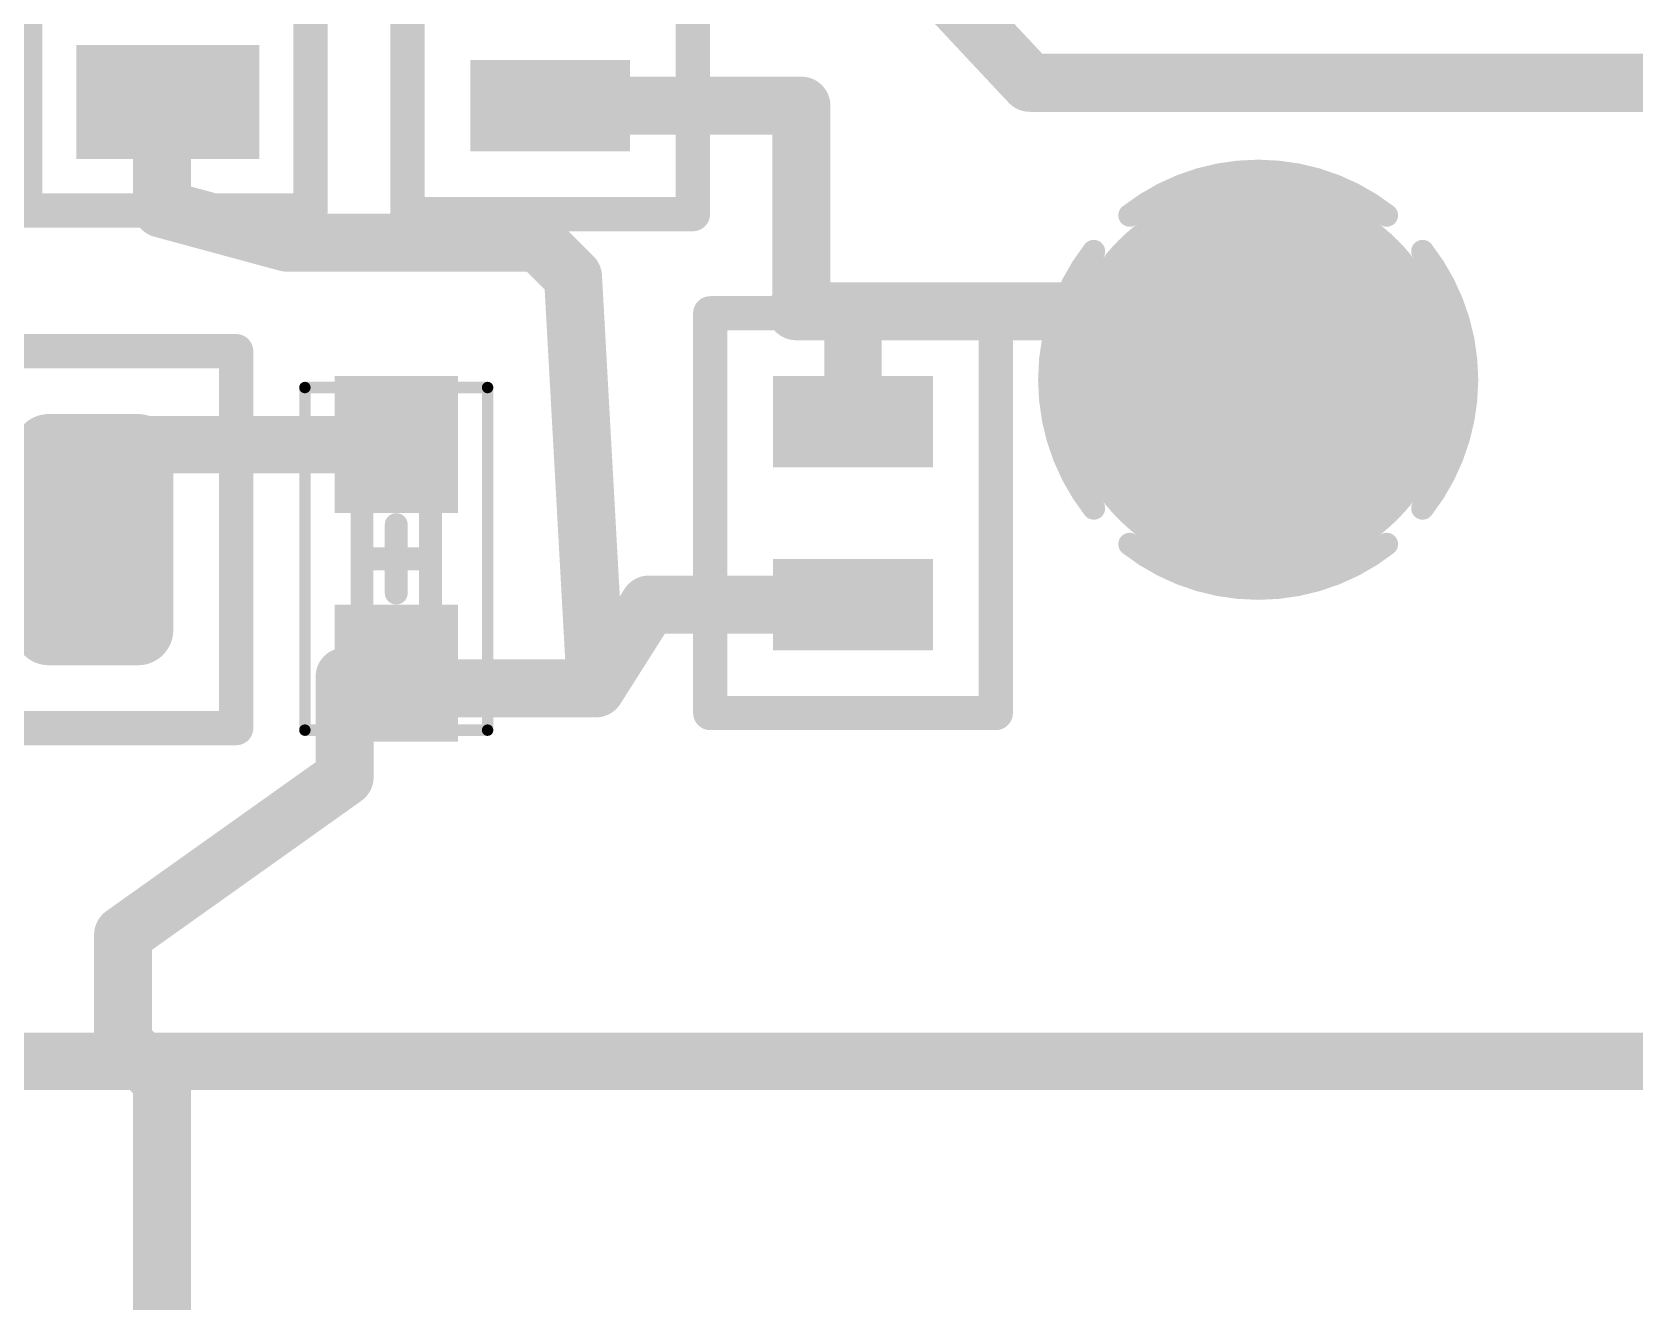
# Model space of a CAD drawing. Extents: x 87 to 200, y 48 to 111.
# Drawn here: x 107.01 to 114.02, y 73.85 to 79.41 of the extents above; entities that cross this region are included whole.
import ezdxf

# ---------------------------------------------------------------- set-up
doc = ezdxf.new("R2010")
doc.units = 0
doc.layers.get('0').update_dxf_attribs({"linetype": 'CONTINUOUS'})
for name, color, linetype in [('BOTTOMLAYER', 5, 'CONTINUOUS'), ('BOTTOMSOLDER', 6, 'CONTINUOUS'), ('INTERNALPLANE1', 76, 'CONTINUOUS'), ('INTERNALPLANE2', 16, 'CONTINUOUS'), ('MECHANICAL13', 56, 'CONTINUOUS'), ('MECHANICAL15', 56, 'CONTINUOUS'), ('TOPLAYER', 1, 'CONTINUOUS'), ('TOPOVERLAY', 2, 'CONTINUOUS'), ('TOPPASTE', 8, 'CONTINUOUS'), ('TOPSOLDER', 216, 'CONTINUOUS'), ('VIAHOLELAYER', 16, 'CONTINUOUS')]:
    doc.layers.add(name, color=color, linetype=linetype)

# ---------------------------------------------------------------- blocks, each defined once
blk = doc.blocks.new('RES_0402_10')
at = {"layer": 'TOPLAYER'}
for points in [[(-0.5499989, 0.2999994), (-0.2499995, 0.2999994), (-0.2499995, -0.2999994), (-0.5499989, -0.2999994)], [(0.2499995, 0.2999994), (0.5499989, 0.2999994), (0.5499989, -0.2999994), (0.2499995, -0.2999994)]]:
    blk.add_hatch(color=1, dxfattribs=at).paths.add_polyline_path(points)
at = {"layer": 'TOPPASTE'}
for points in [[(-0.5499989, 0.2999994), (-0.2499995, 0.2999994), (-0.2499995, -0.2999994), (-0.5499989, -0.2999994)], [(0.2499995, 0.2999994), (0.5499989, 0.2999994), (0.5499989, -0.2999994), (0.2499995, -0.2999994)]]:
    blk.add_hatch(color=8, dxfattribs=at).paths.add_polyline_path(points)
at = {"layer": 'TOPSOLDER'}
for points in [[(0.1499997, 0.3999992), (0.6499986999999999, 0.3999992), (0.6499986999999999, -0.3999992), (0.1499997, -0.3999992)], [(-0.5999987999999999, 0.3499993), (-0.1999996, 0.3499993), (-0.1999996, -0.3499993), (-0.5999987999999999, -0.3499993)]]:
    blk.add_hatch(color=216, dxfattribs=at).paths.add_polyline_path(points)
at = {"layer": 'TOPOVERLAY', "const_width": 0.1499997}
for points in [[(-0.87499952, -0.62500002), (-0.87499952, 0.62500002)], [(0.87499952, 0.62500002), (-0.87499952, 0.62500002)], [(0.87499952, -0.62500002), (0.87499952, 0.62500002)], [(0.87499952, -0.62500002), (-0.87499952, -0.62500002)]]:
    blk.add_lwpolyline(points, dxfattribs=at)
at = {"layer": 'TOPOVERLAY', "const_width": 0.07499858}
for points in [[(-0.9125000799999999, 0.62500002, 1), (-0.8374989599999999, 0.62500002, 1)], [(-0.9125000799999999, 0.62500002, 1), (-0.8374989599999999, 0.62500002, 1)], [(0.8374989599999999, 0.62500002, 1), (0.9125000799999999, 0.62500002, 1)], [(0.8374989599999999, 0.62500002, 1), (0.9125000799999999, 0.62500002, 1)], [(-0.9125000799999999, -0.62500002, 1), (-0.8374989599999999, -0.62500002, 1)], [(-0.9125000799999999, -0.62500002, 1), (-0.8374989599999999, -0.62500002, 1)], [(0.8374989599999999, -0.62500002, 1), (0.9125000799999999, -0.62500002, 1)], [(0.8374989599999999, -0.62500002, 1), (0.9125000799999999, -0.62500002, 1)]]:
    blk.add_lwpolyline(points, format="xyb", close=True, dxfattribs=at)
blk = doc.blocks.new('RES_0402_21')
at = {"layer": 'TOPLAYER'}
for points in [[(-0.5499989, 0.2999994), (-0.2499995, 0.2999994), (-0.2499995, -0.2999994), (-0.5499989, -0.2999994)], [(0.2499995, 0.2999994), (0.5499989, 0.2999994), (0.5499989, -0.2999994), (0.2499995, -0.2999994)]]:
    blk.add_hatch(color=1, dxfattribs=at).paths.add_polyline_path(points)
at = {"layer": 'TOPPASTE'}
for points in [[(-0.5499989, 0.2999994), (-0.2499995, 0.2999994), (-0.2499995, -0.2999994), (-0.5499989, -0.2999994)], [(0.2499995, 0.2999994), (0.5499989, 0.2999994), (0.5499989, -0.2999994), (0.2499995, -0.2999994)]]:
    blk.add_hatch(color=8, dxfattribs=at).paths.add_polyline_path(points)
at = {"layer": 'TOPSOLDER'}
for points in [[(-0.5999987999999999, 0.3499993), (-0.1999996, 0.3499993), (-0.1999996, -0.3499993), (-0.5999987999999999, -0.3499993)], [(0.1999996, 0.3499993), (0.5999987999999999, 0.3499993), (0.5999987999999999, -0.3499993), (0.1999996, -0.3499993)]]:
    blk.add_hatch(color=216, dxfattribs=at).paths.add_polyline_path(points)
at = {"layer": 'TOPOVERLAY', "const_width": 0.1499997}
for points in [[(-0.87499952, -0.62500002), (-0.87499952, 0.62500002)], [(0.87499952, 0.62500002), (-0.87499952, 0.62500002)], [(0.87499952, -0.62500002), (0.87499952, 0.62500002)], [(0.87499952, -0.62500002), (-0.87499952, -0.62500002)]]:
    blk.add_lwpolyline(points, dxfattribs=at)
at = {"layer": 'TOPOVERLAY', "const_width": 0.07499858}
for points in [[(-0.9125000799999999, 0.62500002, 1), (-0.8374989599999999, 0.62500002, 1)], [(-0.9125000799999999, 0.62500002, 1), (-0.8374989599999999, 0.62500002, 1)], [(0.8374989599999999, 0.62500002, 1), (0.9125000799999999, 0.62500002, 1)], [(0.8374989599999999, 0.62500002, 1), (0.9125000799999999, 0.62500002, 1)], [(-0.9125000799999999, -0.62500002, 1), (-0.8374989599999999, -0.62500002, 1)], [(-0.9125000799999999, -0.62500002, 1), (-0.8374989599999999, -0.62500002, 1)], [(0.8374989599999999, -0.62500002, 1), (0.9125000799999999, -0.62500002, 1)], [(0.8374989599999999, -0.62500002, 1), (0.9125000799999999, -0.62500002, 1)]]:
    blk.add_lwpolyline(points, format="xyb", close=True, dxfattribs=at)
blk = doc.blocks.new('FB_0603_22')
at = {"layer": 'TOPLAYER'}
h = blk.add_hatch(color=1, dxfattribs=at)
edge = h.paths.add_edge_path()
edge.add_arc((-0.99499928, 0.3950017499999999), 0.10499852, 90, 180)
edge.add_line((-1.0999978, 0.3950017499999999), (-1.0999978, -0.39500175))
edge.add_arc((-0.9949992799999997, -0.39500175), 0.10499852, 180, 270)
edge.add_line((-0.9949992799999997, -0.50000027), (-0.6049975199999998, -0.5000002699999999))
edge.add_arc((-0.6049975199999998, -0.3950017499999999), 0.10499852, 270, 360)
edge.add_line((-0.4999989999999999, -0.3950017499999999), (-0.4999990000000001, 0.39500175))
edge.add_arc((-0.6049975200000001, 0.39500175), 0.10499852, 0, 89.99999999999994)
edge.add_line((-0.6049975200000001, 0.50000027), (-0.99499928, 0.5000002699999999))
h = blk.add_hatch(color=1, dxfattribs=at)
edge = h.paths.add_edge_path()
edge.add_arc((0.6050000599999998, 0.3950017499999999), 0.10499852, 90, 180)
edge.add_line((0.5000015399999999, 0.3950017499999999), (0.5000015400000002, -0.39500175))
edge.add_arc((0.6050000600000002, -0.39500175), 0.10499852, 180, 269.9999999999999)
edge.add_line((0.6050000600000002, -0.50000027), (0.9950018200000001, -0.5000002699999999))
edge.add_arc((0.9950018200000001, -0.3950017499999999), 0.10499852, 270, 360)
edge.add_line((1.10000034, -0.3950017499999999), (1.10000034, 0.39500175))
edge.add_arc((0.9950018199999998, 0.39500175), 0.10499852, 0, 90.00000000000013)
edge.add_line((0.9950018199999998, 0.50000027), (0.6050000599999998, 0.5000002699999999))
at = {"layer": 'TOPPASTE'}
h = blk.add_hatch(color=8, dxfattribs=at)
edge = h.paths.add_edge_path()
edge.add_arc((-0.99499928, 0.3950017499999999), 0.10499852, 90, 180)
edge.add_line((-1.0999978, 0.3950017499999999), (-1.0999978, -0.39500175))
edge.add_arc((-0.9949992799999997, -0.39500175), 0.10499852, 180, 270)
edge.add_line((-0.9949992799999997, -0.50000027), (-0.6049975199999998, -0.5000002699999999))
edge.add_arc((-0.6049975199999998, -0.3950017499999999), 0.10499852, 270, 360)
edge.add_line((-0.4999989999999999, -0.3950017499999999), (-0.4999990000000001, 0.39500175))
edge.add_arc((-0.6049975200000001, 0.39500175), 0.10499852, 0, 89.99999999999994)
edge.add_line((-0.6049975200000001, 0.50000027), (-0.99499928, 0.5000002699999999))
h = blk.add_hatch(color=8, dxfattribs=at)
edge = h.paths.add_edge_path()
edge.add_arc((0.6050000599999998, 0.3950017499999999), 0.10499852, 90, 180)
edge.add_line((0.5000015399999999, 0.3950017499999999), (0.5000015400000002, -0.39500175))
edge.add_arc((0.6050000600000002, -0.39500175), 0.10499852, 180, 269.9999999999999)
edge.add_line((0.6050000600000002, -0.50000027), (0.9950018200000001, -0.5000002699999999))
edge.add_arc((0.9950018200000001, -0.3950017499999999), 0.10499852, 270, 360)
edge.add_line((1.10000034, -0.3950017499999999), (1.10000034, 0.39500175))
edge.add_arc((0.9950018199999998, 0.39500175), 0.10499852, 0, 90.00000000000013)
edge.add_line((0.9950018199999998, 0.50000027), (0.6050000599999998, 0.5000002699999999))
at = {"layer": 'TOPSOLDER'}
h = blk.add_hatch(color=216, dxfattribs=at)
edge = h.paths.add_edge_path()
edge.add_arc((-0.99499928, 0.3950017499999999), 0.15499842, 90, 180)
edge.add_line((-1.1499977, 0.3950017499999999), (-1.1499977, -0.39500175))
edge.add_arc((-0.9949992799999997, -0.39500175), 0.15499842, 180, 270)
edge.add_line((-0.9949992799999997, -0.55000017), (-0.6049975199999998, -0.5500001699999999))
edge.add_arc((-0.6049975199999998, -0.3950017499999999), 0.15499842, 270, 360)
edge.add_line((-0.4499990999999999, -0.3950017499999999), (-0.4499991000000001, 0.39500175))
edge.add_arc((-0.6049975200000001, 0.39500175), 0.15499842, 0, 90)
edge.add_line((-0.6049975200000001, 0.55000017), (-0.99499928, 0.5500001699999999))
h = blk.add_hatch(color=216, dxfattribs=at)
edge = h.paths.add_edge_path()
edge.add_arc((0.6050000599999998, 0.3950017499999999), 0.15499842, 90, 180)
edge.add_line((0.4500016399999999, 0.3950017499999999), (0.4500016400000002, -0.39500175))
edge.add_arc((0.6050000600000002, -0.39500175), 0.15499842, 180, 270)
edge.add_line((0.6050000600000002, -0.55000017), (0.9950018200000001, -0.5500001699999999))
edge.add_arc((0.9950018200000001, -0.3950017499999999), 0.15499842, 270, 360)
edge.add_line((1.15000024, -0.3950017499999999), (1.15000024, 0.39500175))
edge.add_arc((0.9950018199999998, 0.39500175), 0.15499842, 0, 90.00000000000006)
edge.add_line((0.9950018199999998, 0.55000017), (0.6050000599999998, 0.5500001699999999))
at = {"layer": 'TOPOVERLAY', "const_width": 0.1499997}
for points in [[(-1.42500096, -0.8249996199999998), (-1.42500096, 0.8249996199999998)], [(-1.42500096, 0.8249996199999998), (1.42500096, 0.8249996199999998)], [(1.42500096, -0.8249996199999998), (1.42500096, 0.8249996199999998)], [(-1.42500096, -0.8249996199999998), (1.42500096, -0.8249996199999998)]]:
    blk.add_lwpolyline(points, dxfattribs=at)
at = {"layer": 'TOPOVERLAY', "const_width": 0.07499858}
for points in [[(-1.46250152, 0.8249996199999998, 1), (-1.3875004, 0.8249996199999998, 1)], [(-1.46250152, 0.8249996199999998, 1), (-1.3875004, 0.8249996199999998, 1)], [(1.3875004, 0.8249996199999998, 1), (1.46250152, 0.8249996199999998, 1)], [(1.3875004, 0.8249996199999998, 1), (1.46250152, 0.8249996199999998, 1)], [(-1.46250152, -0.8249996199999998, 1), (-1.3875004, -0.8249996199999998, 1)], [(-1.46250152, -0.8249996199999998, 1), (-1.3875004, -0.8249996199999998, 1)], [(1.3875004, -0.8249996199999998, 1), (1.46250152, -0.8249996199999998, 1)], [(1.3875004, -0.8249996199999998, 1), (1.46250152, -0.8249996199999998, 1)]]:
    blk.add_lwpolyline(points, format="xyb", close=True, dxfattribs=at)
blk = doc.blocks.new('RES_0402_25')
at = {"layer": 'TOPLAYER'}
for points in [[(-0.5499989, 0.2999994), (-0.2499995, 0.2999994), (-0.2499995, -0.2999994), (-0.5499989, -0.2999994)], [(0.2499995, 0.2999994), (0.5499989, 0.2999994), (0.5499989, -0.2999994), (0.2499995, -0.2999994)]]:
    blk.add_hatch(color=1, dxfattribs=at).paths.add_polyline_path(points)
at = {"layer": 'TOPPASTE'}
for points in [[(-0.5499989, 0.2999994), (-0.2499995, 0.2999994), (-0.2499995, -0.2999994), (-0.5499989, -0.2999994)], [(0.2499995, 0.2999994), (0.5499989, 0.2999994), (0.5499989, -0.2999994), (0.2499995, -0.2999994)]]:
    blk.add_hatch(color=8, dxfattribs=at).paths.add_polyline_path(points)
at = {"layer": 'TOPSOLDER'}
for points in [[(-0.5999987999999999, 0.3499993), (-0.1999996, 0.3499993), (-0.1999996, -0.3499993), (-0.5999987999999999, -0.3499993)], [(0.1999996, 0.3499993), (0.5999987999999999, 0.3499993), (0.5999987999999999, -0.3499993), (0.1999996, -0.3499993)]]:
    blk.add_hatch(color=216, dxfattribs=at).paths.add_polyline_path(points)
at = {"layer": 'TOPOVERLAY', "const_width": 0.1499997}
for points in [[(-0.87499952, -0.62500002), (-0.87499952, 0.62500002)], [(0.87499952, 0.62500002), (-0.87499952, 0.62500002)], [(0.87499952, -0.62500002), (0.87499952, 0.62500002)], [(0.87499952, -0.62500002), (-0.87499952, -0.62500002)]]:
    blk.add_lwpolyline(points, dxfattribs=at)
at = {"layer": 'TOPOVERLAY', "const_width": 0.07499858}
for points in [[(-0.9125000799999999, 0.62500002, 1), (-0.8374989599999999, 0.62500002, 1)], [(-0.9125000799999999, 0.62500002, 1), (-0.8374989599999999, 0.62500002, 1)], [(0.8374989599999999, 0.62500002, 1), (0.9125000799999999, 0.62500002, 1)], [(0.8374989599999999, 0.62500002, 1), (0.9125000799999999, 0.62500002, 1)], [(-0.9125000799999999, -0.62500002, 1), (-0.8374989599999999, -0.62500002, 1)], [(-0.9125000799999999, -0.62500002, 1), (-0.8374989599999999, -0.62500002, 1)], [(0.8374989599999999, -0.62500002, 1), (0.9125000799999999, -0.62500002, 1)], [(0.8374989599999999, -0.62500002, 1), (0.9125000799999999, -0.62500002, 1)]]:
    blk.add_lwpolyline(points, format="xyb", close=True, dxfattribs=at)
blk = doc.blocks.new('0201_C0G_7___25__28')
at = {"layer": 'TOPLAYER'}
for points in [[(-0.7499985, -0.21999956), (-0.7499985, 0.2199995599999999), (-0.2499995, 0.21999956), (-0.2499995, -0.2199995599999999)], [(0.2499995, -0.21999956), (0.2499995, 0.2199995599999999), (0.7499985, 0.21999956), (0.7499985, -0.2199995599999999)]]:
    blk.add_hatch(color=1, dxfattribs=at).paths.add_polyline_path(points)
at = {"layer": 'TOPPASTE'}
for points in [[(-0.7499985, -0.21999956), (-0.7499985, 0.2199995599999999), (-0.2499995, 0.21999956), (-0.2499995, -0.2199995599999999)], [(0.2499995, -0.21999956), (0.2499995, 0.2199995599999999), (0.7499985, 0.21999956), (0.7499985, -0.2199995599999999)]]:
    blk.add_hatch(color=8, dxfattribs=at).paths.add_polyline_path(points)
at = {"layer": 'TOPSOLDER'}
for points in [[(-0.7999984, -0.26999946), (-0.7999984, 0.2699994599999999), (-0.1999996, 0.26999946), (-0.1999996, -0.2699994599999999)], [(0.1999996, -0.26999946), (0.1999996, 0.2699994599999999), (0.7999984, 0.26999946), (0.7999984, -0.2699994599999999)]]:
    blk.add_hatch(color=216, dxfattribs=at).paths.add_polyline_path(points)
at = {"layer": 'MECHANICAL13', "const_width": 0.0999998}
for points in [[(-0.2999994, -0.1499997), (-0.2999994, 0.1499997)], [(0.2999994, 0.1499997), (-0.2999994, 0.1499997)], [(0.2999994, -0.1499997), (0.2999994, 0.1499997)], [(0.2999994, -0.1499997), (-0.2999994, -0.1499997)]]:
    blk.add_lwpolyline(points, dxfattribs=at)
at = {"layer": 'MECHANICAL13', "const_width": 0.0499999}
for points in [[(-0.32499808, 0.1499997, 1), (-0.27500072, 0.1499997, 1)], [(-0.32499808, 0.1499997, 1), (-0.27500072, 0.1499997, 1)], [(0.27500072, 0.1499997, 1), (0.32499808, 0.1499997, 1)], [(0.27500072, 0.1499997, 1), (0.32499808, 0.1499997, 1)], [(-0.32499808, -0.1499997, 1), (-0.27500072, -0.1499997, 1)], [(-0.32499808, -0.1499997, 1), (-0.27500072, -0.1499997, 1)], [(0.27500072, -0.1499997, 1), (0.32499808, -0.1499997, 1)], [(0.27500072, -0.1499997, 1), (0.32499808, -0.1499997, 1)]]:
    blk.add_lwpolyline(points, format="xyb", close=True, dxfattribs=at)
at = {"layer": 'MECHANICAL15'}
for points, const_width in [([(-0.7499985, -0.3999992), (-0.7499985, 0.3999992)], 0.0499999), ([(0.75000104, 0.3999992), (-0.7499985, 0.3999992)], 0.0499999), ([(0.75000104, -0.3999992), (0.75000104, 0.3999992)], 0.0499999), ([(0, -0.1499997), (0, 0.1499997)], 0.0999998), ([(0.1499997, 0), (-0.1499997, 0)], 0.0999998), ([(0.75000104, -0.3999992), (-0.7499985, -0.3999992)], 0.0499999)]:
    blk.add_lwpolyline(points, dxfattribs=dict(at, const_width=const_width))
for points, const_width in [([(-0.76249784, 0.3999992, 1), (-0.7374991599999999, 0.3999992, 1)], 0.02499868), ([(-0.76249784, 0.3999992, 1), (-0.7374991599999999, 0.3999992, 1)], 0.02499868), ([(0.7375016999999999, 0.3999992, 1), (0.76250038, 0.3999992, 1)], 0.02499868), ([(0.7375016999999999, 0.3999992, 1), (0.76250038, 0.3999992, 1)], 0.02499868), ([(-0.02499868, 0.1499997, 1), (0.02499868, 0.1499997, 1)], 0.0499999), ([(-0.17499838, 0, 1), (-0.12500102, 0, 1)], 0.0499999), ([(0.12500102, 0, 1), (0.17499838, 0, 1)], 0.0499999), ([(-0.02499868, -0.1499997, 1), (0.02499868, -0.1499997, 1)], 0.0499999), ([(-0.76249784, -0.3999992, 1), (-0.7374991599999999, -0.3999992, 1)], 0.02499868), ([(-0.76249784, -0.3999992, 1), (-0.7374991599999999, -0.3999992, 1)], 0.02499868), ([(0.7375016999999999, -0.3999992, 1), (0.76250038, -0.3999992, 1)], 0.02499868), ([(0.7375016999999999, -0.3999992, 1), (0.76250038, -0.3999992, 1)], 0.02499868)]:
    blk.add_lwpolyline(points, format="xyb", close=True, dxfattribs=dict(at, const_width=const_width))

msp = doc.modelspace()

# ---------------------------------------------------------------- hatches: boundary and pattern name
at = {"layer": 'BOTTOMLAYER'}
h = msp.add_hatch(color=5, dxfattribs=at)
edge = h.paths.add_edge_path()
edge.add_arc((112.37400182, 77.88399714), 0.635, 0, 360)
at = {"layer": 'BOTTOMSOLDER'}
h = msp.add_hatch(color=6, dxfattribs=at)
edge = h.paths.add_edge_path()
edge.add_arc((112.37400182, 77.88399714), 0.4055999, 0, 360)
at = {"layer": 'INTERNALPLANE2'}
h = msp.add_hatch(color=16, dxfattribs=at)
edge = h.paths.add_edge_path()
edge.add_arc((112.37400182, 77.88399714), 0.8636, 0, 360)
at = {"layer": 'TOPLAYER'}
h = msp.add_hatch(color=1, dxfattribs=at)
edge = h.paths.add_edge_path()
edge.add_arc((112.37400182, 77.88399714), 0.635, 0, 360)
at = {"layer": 'TOPSOLDER'}
h = msp.add_hatch(color=216, dxfattribs=at)
edge = h.paths.add_edge_path()
edge.add_arc((112.37400182, 77.88399714), 0.4055999, 0, 360)
at = {"layer": 'VIAHOLELAYER'}
h = msp.add_hatch(color=16, dxfattribs=at)
edge = h.paths.add_edge_path()
edge.add_arc((112.37400182, 77.88399714), 0.3556, 0, 360)

# ---------------------------------------------------------------- linework, layer by layer
at = {"layer": 'BOTTOMLAYER', "const_width": 0.2499995}
msp.add_lwpolyline([(106.24644994, 74.90000006), (117.90000042, 74.90000006)], dxfattribs=at)
at = {"layer": 'INTERNALPLANE1', "const_width": 0.0999998}
for points in [[(111.81153406, 78.60392458, -0.3443276132896653), (112.93646958, 78.60392458)], [(111.65407438, 77.32152938, -0.3443276132896653), (111.65407438, 78.4464649)], [(113.09392926, 78.4464649, -0.344327613289665), (113.09392926, 77.32152938)], [(112.93646958, 77.16406969999998, -0.3443276132896653), (111.81153406, 77.16406969999998)]]:
    msp.add_lwpolyline(points, format="xyb", dxfattribs=at)
at = {"layer": 'INTERNALPLANE1', "const_width": 0.0499999}
for points in [[(111.78653538, 78.60392458, 1), (111.83653274, 78.60392458, 1)], [(112.9114709, 78.60392458, 1), (112.96146826, 78.60392458, 1)], [(111.6290757, 78.4464649, 1), (111.67907306, 78.4464649, 1)], [(113.06893058, 78.4464649, 1), (113.11892794, 78.4464649, 1)], [(111.6290757, 77.32152938, 1), (111.67907306, 77.32152938, 1)], [(113.06893058, 77.32152938, 1), (113.11892794, 77.32152938, 1)], [(111.78653538, 77.16406969999998, 1), (111.83653274, 77.16406969999998, 1)], [(112.9114709, 77.16406969999998, 1), (112.96146826, 77.16406969999998, 1)]]:
    msp.add_lwpolyline(points, format="xyb", close=True, dxfattribs=at)
at = {"layer": 'TOPLAYER'}
for points, const_width in [([(109.89900042, 80.75899774), (111.37399874, 79.18399708)], 0.254), ([(111.37399874, 79.18399708), (118.87400152, 79.18399708)], 0.254), ([(107.57400126, 78.63278914), (107.57400126, 79.08399981999999)], 0.254), ([(109.2740004, 79.08399981999999), (109.27400294, 79.08399727999999)], 0.254), ([(109.27400294, 79.08399727999999), (110.37400074, 79.08399727999999)], 0.254), ([(110.37400074, 78.20699624), (110.37400074, 79.08399727999999)], 0.254), ([(107.57400126, 78.63278914), (108.12279112, 78.48399848)], 0.254), ([(108.12279112, 78.48399848), (109.22520954, 78.48399848)], 0.254), ([(109.22520954, 78.48399848), (109.3740002, 78.33520782)], 0.254), ([(109.3740002, 78.33520782), (109.474, 76.53278826)], 0.254), ([(110.35100104, 78.18399654), (110.37400074, 78.20699624)], 0.254), ([(110.35100104, 78.18399654), (110.59999978, 78.18399654)], 0.254), ([(110.59999978, 78.18399654), (112.07400242, 78.18399654)], 0.254), ([(110.59999978, 77.699997), (110.59999978, 78.18399654)], 0.2499995), ([(112.07400242, 78.18399654), (112.37400182, 77.88399714)], 0.254), ([(107.27399932, 77.38400068), (107.48999584, 77.59999719999999)], 0.2499995), ([(107.48999584, 77.59999719999999), (108.60000124, 77.59999719999999)], 0.2499995), ([(107.27399932, 77.18399853999999), (107.27399932, 77.38400068)], 0.2499995), ([(106.87400012, 77.28399834), (107.17399952, 77.28399834)], 0.23311104), ([(107.17399952, 77.28399834), (107.27399932, 77.18399853999999)], 0.23311104), ([(109.474, 76.53278826), (109.706791, 76.8999986)], 0.254), ([(109.706791, 76.8999986), (110.59999978, 76.8999986)], 0.254), ([(108.37399966, 76.14399808), (108.37399966, 76.5839972)], 0.254), ([(108.37399966, 76.5839972), (108.4252086, 76.53278826)], 0.254), ([(108.4252086, 76.53278826), (109.474, 76.53278826)], 0.254), ([(107.40399906, 75.45399438), (108.37399966, 76.14399808)], 0.254), ([(107.40399906, 74.98399785999999), (107.40399906, 75.45399438)], 0.254), ([(107.40399906, 74.98399785999999), (107.57400126, 74.81399566)], 0.254), ([(107.57400126, 72.78399718), (107.57400126, 74.81399566)], 0.254)]:
    msp.add_lwpolyline(points, dxfattribs=dict(at, const_width=const_width))
for points, const_width in [([(111.31049874, 79.18399708, 1), (111.43749874, 79.18399708, 1)], 0.127), ([(111.31049874, 79.18399708, 1), (111.43749874, 79.18399708, 1)], 0.127), ([(107.51050126, 79.08399981999999, 1), (107.63750126, 79.08399981999999, 1)], 0.127), ([(109.2105004, 79.08399981999999, 1), (109.3375004, 79.08399981999999, 1)], 0.127), ([(109.21050294, 79.08399727999999, 1), (109.33750294, 79.08399727999999, 1)], 0.127), ([(109.21050294, 79.08399727999999, 1), (109.33750294, 79.08399727999999, 1)], 0.127), ([(110.31050074, 79.08399727999999, 1), (110.43750074, 79.08399727999999, 1)], 0.127), ([(110.31050074, 79.08399727999999, 1), (110.43750074, 79.08399727999999, 1)], 0.127), ([(107.51050126, 78.63278914, 1), (107.63750126, 78.63278914, 1)], 0.127), ([(107.51050126, 78.63278914, 1), (107.63750126, 78.63278914, 1)], 0.127), ([(108.05929112, 78.48399848, 1), (108.18629112, 78.48399848, 1)], 0.127), ([(108.05929112, 78.48399848, 1), (108.18629112, 78.48399848, 1)], 0.127), ([(109.16170954, 78.48399848, 1), (109.28870954, 78.48399848, 1)], 0.127), ([(109.16170954, 78.48399848, 1), (109.28870954, 78.48399848, 1)], 0.127), ([(109.3105002, 78.33520782, 1), (109.4375002, 78.33520782, 1)], 0.127), ([(109.3105002, 78.33520782, 1), (109.4375002, 78.33520782, 1)], 0.127), ([(110.31050074, 78.20699624, 1), (110.43750074, 78.20699624, 1)], 0.127), ([(110.31050074, 78.20699624, 1), (110.43750074, 78.20699624, 1)], 0.127), ([(110.28750104, 78.18399654, 1), (110.41450104, 78.18399654, 1)], 0.127), ([(110.28750104, 78.18399654, 1), (110.41450104, 78.18399654, 1)], 0.127), ([(110.53649978, 78.18399654, 1), (110.66349978, 78.18399654, 1)], 0.127), ([(110.53649978, 78.18399654, 1), (110.66349978, 78.18399654, 1)], 0.127), ([(110.53750054, 78.18399654, 1), (110.66249902, 78.18399654, 1)], 0.12499848), ([(112.01050242, 78.18399654, 1), (112.13750242, 78.18399654, 1)], 0.127), ([(112.01050242, 78.18399654, 1), (112.13750242, 78.18399654, 1)], 0.127), ([(112.31050182, 77.88399714, 1), (112.43750182, 77.88399714, 1)], 0.127), ([(110.53750054, 77.699997, 1), (110.66249902, 77.699997, 1)], 0.12499848), ([(107.4274966, 77.59999719999999, 1), (107.55249508, 77.59999719999999, 1)], 0.12499848), ([(107.4274966, 77.59999719999999, 1), (107.55249508, 77.59999719999999, 1)], 0.12499848), ([(108.537502, 77.59999719999999, 1), (108.66250048, 77.59999719999999, 1)], 0.12499848), ([(107.21150008, 77.38400068, 1), (107.33649856, 77.38400068, 1)], 0.12499848), ([(107.21150008, 77.38400068, 1), (107.33649856, 77.38400068, 1)], 0.12499848), ([(107.11572176, 77.28399834, 1), (107.23227728, 77.28399834, 1)], 0.11655552), ([(107.11572176, 77.28399834, 1), (107.23227728, 77.28399834, 1)], 0.11655552), ([(107.21150008, 77.18399853999999, 1), (107.33649856, 77.18399853999999, 1)], 0.12499848), ([(107.21572156, 77.18399853999999, 1), (107.33227708, 77.18399853999999, 1)], 0.11655552), ([(109.643291, 76.8999986, 1), (109.770291, 76.8999986, 1)], 0.127), ([(109.643291, 76.8999986, 1), (109.770291, 76.8999986, 1)], 0.127), ([(110.53649978, 76.8999986, 1), (110.66349978, 76.8999986, 1)], 0.127), ([(108.31049966, 76.5839972, 1), (108.43749966, 76.5839972, 1)], 0.127), ([(108.31049966, 76.5839972, 1), (108.43749966, 76.5839972, 1)], 0.127), ([(108.3617086, 76.53278826, 1), (108.4887086, 76.53278826, 1)], 0.127), ([(108.3617086, 76.53278826, 1), (108.4887086, 76.53278826, 1)], 0.127), ([(109.4105, 76.53278826, 1), (109.5375, 76.53278826, 1)], 0.127), ([(109.4105, 76.53278826, 1), (109.5375, 76.53278826, 1)], 0.127), ([(109.4105, 76.53278826, 1), (109.5375, 76.53278826, 1)], 0.127), ([(108.31049966, 76.14399808, 1), (108.43749966, 76.14399808, 1)], 0.127), ([(108.31049966, 76.14399808, 1), (108.43749966, 76.14399808, 1)], 0.127), ([(107.34049906, 75.45399438, 1), (107.46749906, 75.45399438, 1)], 0.127), ([(107.34049906, 75.45399438, 1), (107.46749906, 75.45399438, 1)], 0.127), ([(107.34049906, 74.98399785999999, 1), (107.46749906, 74.98399785999999, 1)], 0.127), ([(107.34049906, 74.98399785999999, 1), (107.46749906, 74.98399785999999, 1)], 0.127), ([(107.51050126, 74.81399566, 1), (107.63750126, 74.81399566, 1)], 0.127), ([(107.51050126, 74.81399566, 1), (107.63750126, 74.81399566, 1)], 0.127)]:
    msp.add_lwpolyline(points, format="xyb", close=True, dxfattribs=dict(at, const_width=const_width))

# ---------------------------------------------------------------- block references
for name, p, rotation in [('RES_0402_10', (107.6000007, 79.49999848), 270), ('RES_0402_21', (109.2740004, 79.48399902), 270), ('RES_0402_25', (110.59999978, 77.2999978), 270), ('FB_0603_22', (106.47399838, 77.18399853999999), 360), ('0201_C0G_7___25__28', (108.60000124, 77.09999819999999), 270)]:
    msp.add_blockref(name, p, dxfattribs=dict(rotation=rotation))

doc.saveas('drawing.dxf')
